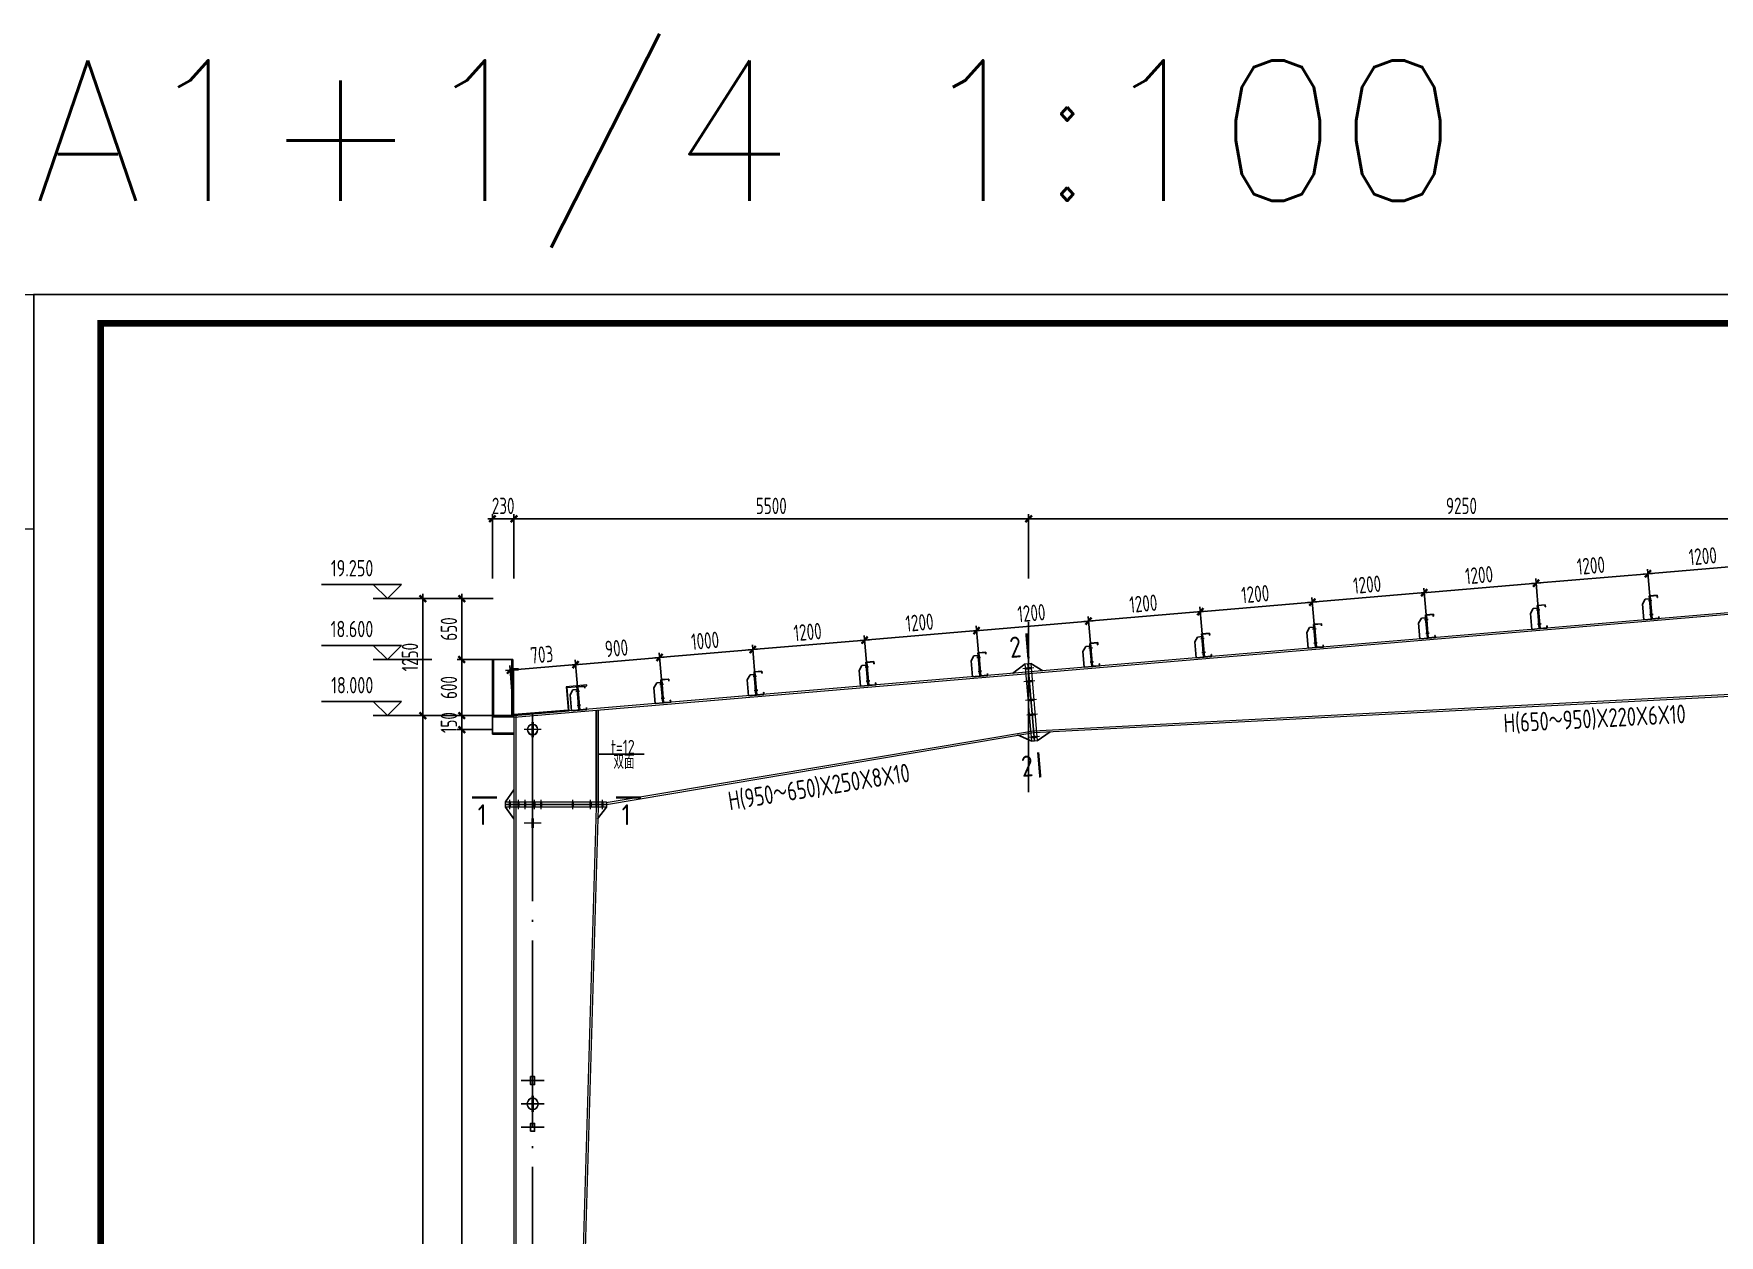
# Model space of a CAD drawing. Extents: x -3102990 to -851544, y -5293060 to -2540151.
# Drawn here: x -1149737 to -1113714, y -2651013 to -2625331 of the extents above; entities that cross this region are included whole.
import ezdxf
from ezdxf.enums import TextEntityAlignment as Align

# ---------------------------------------------------------------- set-up
doc = ezdxf.new("R2010")
doc.units = 0
doc.header["$LTSCALE"] = 1000
doc.header["$PDMODE"] = 1
doc.linetypes.add('DOTE', pattern=[2.42, 2, -0.2, 0.02, -0.2])
doc.layers.get('0').update_dxf_attribs({"linetype": 'CONTINUOUS'})
doc.layers.get('Defpoints').update_dxf_attribs({"linetype": 'CONTINUOUS'})
for name, color, linetype in [('10', 7, 'CONTINUOUS'), ('AXIS', 253, 'DOTE'), ('BEAM_CON', 4, 'CONTINUOUS'), ('COLU', 7, 'CONTINUOUS'), ('DIM', 3, 'CONTINUOUS'), ('NUM', 7, 'CONTINUOUS'), ('PUB_TITLE', 4, 'CONTINUOUS'), ('REIN', 1, 'CONTINUOUS'), ('TEXT', 7, 'CONTINUOUS'), ('THIN', 7, 'CONTINUOUS'), ('柱子', 3, 'CONTINUOUS'), ('檩托', 151, 'CONTINUOUS')]:
    doc.layers.add(name, color=color, linetype=linetype)
doc.layers.add('yichutu', color=7, linetype='CONTINUOUS', true_color=0xffffff, plot=False)
doc.styles.add('HZTXT', font='txt.shx', dxfattribs={"width": 0.7, "height": 300, "bigfont": 'hztxt.shx'})
doc.styles.add('TSSD_Dimension', font='tssdeng.shx', dxfattribs={"width": 0.7, "bigfont": 'Hztxt.shx'})
doc.styles.add('TSSD_Label', font='tssdeng.shx', dxfattribs={"width": 0.75, "bigfont": 'hztxt.shx'})
doc.styles.add('TSSD_Norm', font='Tssdeng.shx', dxfattribs={"width": 0.75, "bigfont": 'hztxt.shx'})
doc.styles.add('TSSD_Rein', font='Tssdeng.shx', dxfattribs={"width": 0.75, "bigfont": 'hztxt.shx'})
doc.dimstyles.new('TSSD_50_100', dxfattribs={"dimtxt": 350, "dimasz": 100, "dimexe": 100, "dimexo": 250, "dimgap": 100, "dimtad": 1, "dimdec": 0, "dimlfac": 0.5, "dimzin": 0, "dimdsep": 46, "dimtxsty": 'TSSD_Dimension', "dimblk": 'ARCHTICK', "dimcen": 0, "dimdle": 100, "dimclrt": 7, "dimadec": 0, "dimazin": 0, "dimtfac": 1, "dimtdec": 0, "dimtix": 1, "dimtmove": 2, "dimatfit": 3, "dimfxl": 1, "dimtolj": 1, "dimtzin": 0, "dimarcsym": 0})

# ---------------------------------------------------------------- blocks, each defined once
blk = doc.blocks.new('_ArchTick')
at = {"color": 0, "const_width": 0.5}
blk.add_lwpolyline([(-0.71, -0.71), (0.71, 0.71)], dxfattribs=at)
blk = doc.blocks.new('*D325')
at = {"layer": 'Defpoints', "color": 0, "ltscale": 1.5}
for p in [(-1140127, -2639905), (-1141421, -2675905), (-1140127, -2675905)]:
    blk.add_point(p, dxfattribs=at)
at = {"layer": 'DIM', "color": 0, "lineweight": -2, "ltscale": 1.5}
for p, q in [((-1140377, -2639905), (-1141521, -2639905)), ((-1141421, -2639805), (-1141421, -2676005)), ((-1140377, -2675905), (-1141521, -2675905))]:
    blk.add_line(p, q, dxfattribs=at)
at = {"layer": 'DIM', "color": 0, "lineweight": -2, "ltscale": 1.5, "xscale": 100, "yscale": 100, "zscale": 100}
for p, rotation in [((-1141421, -2639905), 90), ((-1141421, -2675905), 270)]:
    blk.add_blockref('_ArchTick', p, dxfattribs=dict(at, rotation=rotation))
at = {"layer": 'DIM', "color": 7, "ltscale": 1.5, "insert": (-1141696, -2657905), "char_height": 350, "attachment_point": 5, "rotation": 90, "style": 'TSSD_Dimension'}
blk.add_mtext('\\A1;18000', dxfattribs=at)
blk = doc.blocks.new('A$C28752233')
at = {"layer": '檩托'}
for p, q in [((-151, 23), (-219, -78)), ((-60, 23), (-151, 23)), ((-60, 83), (-60, 23)), ((-46, 83), (-60, 83)), ((-60, 23), (-60, -417)), ((-46, 83), (111, 83)), ((-46, -417), (-46, 83)), ((-46, -417), (-46, 83)), ((-40, 78), (-40, -411)), ((106, 78), (-40, 78)), ((106, 38), (106, 78)), ((111, 38), (106, 38)), ((111, 83), (111, 38)), ((-219, -78), (-219, -417)), ((-87, -18), (-12, -18)), ((-87, -316), (-12, -316)), ((-219, -417), (-46, -417)), ((111, -417), (-46, -417)), ((-40, -411), (106, -411)), ((106, -372), (111, -372)), ((106, -411), (106, -372)), ((111, -372), (111, -417))]:
    blk.add_line(p, q, dxfattribs=at)
at = {"layer": '檩托', "const_width": 20, "elevation": 793}
blk.add_lwpolyline([(-60, -18), (-40, -18)], dxfattribs=at)
at = {"layer": '檩托', "const_width": 20}
blk.add_lwpolyline([(-60, -316), (-40, -316)], dxfattribs=at)
blk = doc.blocks.new('*D329')
at = {"layer": 'Defpoints', "color": 0, "ltscale": 1.5}
for p in [(-1115238, -2636873), (-1115156, -2637844), (-1112764, -2637642)]:
    blk.add_point(p, dxfattribs=at)
at = {"layer": 'DIM', "color": 0, "lineweight": -2, "ltscale": 1.5}
for p, q in [((-1112747, -2636662), (-1115338, -2636882)), ((-1115177, -2637595), (-1115246, -2636774)), ((-1112785, -2637392), (-1112855, -2636571))]:
    blk.add_line(p, q, dxfattribs=at)
at = {"layer": 'DIM', "color": 0, "lineweight": -2, "ltscale": 1.5, "xscale": 100, "yscale": 100, "zscale": 100}
for p, rotation in [((-1115238, -2636873), 184.8440003750279), ((-1112847, -2636670), 4.844000375027928)]:
    blk.add_blockref('_ArchTick', p, dxfattribs=dict(at, rotation=rotation))
at = {"layer": 'DIM', "color": 7, "ltscale": 1.5, "insert": (-1114066, -2636498), "char_height": 350, "attachment_point": 5, "rotation": 4.844, "style": 'TSSD_Dimension'}
blk.add_mtext('\\A1;1200', dxfattribs=at)
blk = doc.blocks.new('*D330')
at = {"layer": 'Defpoints', "color": 0, "ltscale": 1.5}
for p in [(-1117629, -2637076), (-1115156, -2637844), (-1117547, -2638047)]:
    blk.add_point(p, dxfattribs=at)
at = {"layer": 'DIM', "color": 0, "lineweight": -2, "ltscale": 1.5}
for p, q in [((-1115138, -2636865), (-1117729, -2637084)), ((-1115177, -2637595), (-1115246, -2636774)), ((-1117568, -2637798), (-1117638, -2636976))]:
    blk.add_line(p, q, dxfattribs=at)
at = {"layer": 'DIM', "color": 0, "lineweight": -2, "ltscale": 1.5, "xscale": 100, "yscale": 100, "zscale": 100}
for p, rotation in [((-1115238, -2636873), 4.844000375027928), ((-1117629, -2637076), 184.8440003750279)]:
    blk.add_blockref('_ArchTick', p, dxfattribs=dict(at, rotation=rotation))
at = {"layer": 'DIM', "color": 7, "ltscale": 1.5, "insert": (-1116457, -2636700), "char_height": 350, "attachment_point": 5, "rotation": 4.844, "style": 'TSSD_Dimension'}
blk.add_mtext('\\A1;1200', dxfattribs=at)
blk = doc.blocks.new('*D331')
at = {"layer": 'Defpoints', "color": 0, "ltscale": 1.5}
for p in [(-1120021, -2637278), (-1119939, -2638250), (-1117547, -2638047)]:
    blk.add_point(p, dxfattribs=at)
at = {"layer": 'DIM', "color": 0, "lineweight": -2, "ltscale": 1.5}
for p, q in [((-1117530, -2637067), (-1120121, -2637287)), ((-1119960, -2638000), (-1120029, -2637179)), ((-1117568, -2637798), (-1117638, -2636976))]:
    blk.add_line(p, q, dxfattribs=at)
at = {"layer": 'DIM', "color": 0, "lineweight": -2, "ltscale": 1.5, "xscale": 100, "yscale": 100, "zscale": 100}
for p, rotation in [((-1120021, -2637278), 184.8440003750279), ((-1117629, -2637076), 4.844000375027928)]:
    blk.add_blockref('_ArchTick', p, dxfattribs=dict(at, rotation=rotation))
at = {"layer": 'DIM', "color": 7, "ltscale": 1.5, "insert": (-1118848, -2636903), "char_height": 350, "attachment_point": 5, "rotation": 4.844, "style": 'TSSD_Dimension'}
blk.add_mtext('\\A1;1200', dxfattribs=at)
blk = doc.blocks.new('*D332')
at = {"layer": 'Defpoints', "color": 0, "ltscale": 1.5}
for p in [(-1122412, -2637481), (-1119939, -2638250), (-1122330, -2638452)]:
    blk.add_point(p, dxfattribs=at)
at = {"layer": 'DIM', "color": 0, "lineweight": -2, "ltscale": 1.5}
for p, q in [((-1119960, -2638000), (-1120029, -2637179)), ((-1119921, -2637270), (-1122512, -2637490)), ((-1122351, -2638203), (-1122421, -2637382))]:
    blk.add_line(p, q, dxfattribs=at)
at = {"layer": 'DIM', "color": 0, "lineweight": -2, "ltscale": 1.5, "xscale": 100, "yscale": 100, "zscale": 100}
for p, rotation in [((-1120021, -2637278), 4.844000375027928), ((-1122412, -2637481), 184.8440003750279)]:
    blk.add_blockref('_ArchTick', p, dxfattribs=dict(at, rotation=rotation))
at = {"layer": 'DIM', "color": 7, "ltscale": 1.5, "insert": (-1121240, -2637106), "char_height": 350, "attachment_point": 5, "rotation": 4.844, "style": 'TSSD_Dimension'}
blk.add_mtext('\\A1;1200', dxfattribs=at)
blk = doc.blocks.new('*D333')
at = {"layer": 'Defpoints', "color": 0, "ltscale": 1.5}
for p in [(-1124804, -2637684), (-1124721, -2638655), (-1122330, -2638452)]:
    blk.add_point(p, dxfattribs=at)
at = {"layer": 'DIM', "color": 0, "lineweight": -2, "ltscale": 1.5}
for p, q in [((-1122313, -2637473), (-1124903, -2637692)), ((-1124743, -2638406), (-1124812, -2637584)), ((-1122351, -2638203), (-1122421, -2637382))]:
    blk.add_line(p, q, dxfattribs=at)
at = {"layer": 'DIM', "color": 0, "lineweight": -2, "ltscale": 1.5, "xscale": 100, "yscale": 100, "zscale": 100}
for p, rotation in [((-1124804, -2637684), 184.8440003750279), ((-1122412, -2637481), 4.844000375027928)]:
    blk.add_blockref('_ArchTick', p, dxfattribs=dict(at, rotation=rotation))
at = {"layer": 'DIM', "color": 7, "ltscale": 1.5, "insert": (-1123631, -2637308), "char_height": 350, "attachment_point": 5, "rotation": 4.844, "style": 'TSSD_Dimension'}
blk.add_mtext('\\A1;1200', dxfattribs=at)
blk = doc.blocks.new('*D334')
at = {"layer": 'Defpoints', "color": 0, "ltscale": 1.5}
for p in [(-1127195, -2637886), (-1124721, -2638655), (-1127113, -2638858)]:
    blk.add_point(p, dxfattribs=at)
at = {"layer": 'DIM', "color": 0, "lineweight": -2, "ltscale": 1.5}
for p, q in [((-1124743, -2638406), (-1124812, -2637584)), ((-1124704, -2637675), (-1127295, -2637895)), ((-1127134, -2638608), (-1127204, -2637787))]:
    blk.add_line(p, q, dxfattribs=at)
at = {"layer": 'DIM', "color": 0, "lineweight": -2, "ltscale": 1.5, "xscale": 100, "yscale": 100, "zscale": 100}
for p, rotation in [((-1124804, -2637684), 4.844000375027928), ((-1127195, -2637886), 184.8440003750279)]:
    blk.add_blockref('_ArchTick', p, dxfattribs=dict(at, rotation=rotation))
at = {"layer": 'DIM', "color": 7, "ltscale": 1.5, "insert": (-1126023, -2637511), "char_height": 350, "attachment_point": 5, "rotation": 4.844, "style": 'TSSD_Dimension'}
blk.add_mtext('\\A1;1200', dxfattribs=at)
blk = doc.blocks.new('*D335')
at = {"layer": 'Defpoints', "color": 0, "ltscale": 1.5}
for p in [(-1129587, -2638089), (-1127113, -2638858), (-1129504, -2639060)]:
    blk.add_point(p, dxfattribs=at)
at = {"layer": 'DIM', "color": 0, "lineweight": -2, "ltscale": 1.5}
for p, q in [((-1127096, -2637878), (-1129686, -2638098)), ((-1127134, -2638608), (-1127204, -2637787)), ((-1129525, -2638811), (-1129595, -2637989))]:
    blk.add_line(p, q, dxfattribs=at)
at = {"layer": 'DIM', "color": 0, "lineweight": -2, "ltscale": 1.5, "xscale": 100, "yscale": 100, "zscale": 100}
for p, rotation in [((-1127195, -2637886), 4.844000375027928), ((-1129587, -2638089), 184.8440003750279)]:
    blk.add_blockref('_ArchTick', p, dxfattribs=dict(at, rotation=rotation))
at = {"layer": 'DIM', "color": 7, "ltscale": 1.5, "insert": (-1128414, -2637714), "char_height": 350, "attachment_point": 5, "rotation": 4.844, "style": 'TSSD_Dimension'}
blk.add_mtext('\\A1;1200', dxfattribs=at)
blk = doc.blocks.new('*D336')
at = {"layer": 'Defpoints', "color": 0, "ltscale": 1.5}
for p in [(-1131978, -2638292), (-1131896, -2639263), (-1129504, -2639060)]:
    blk.add_point(p, dxfattribs=at)
at = {"layer": 'DIM', "color": 0, "lineweight": -2, "ltscale": 1.5}
for p, q in [((-1129487, -2638081), (-1132078, -2638300)), ((-1131917, -2639014), (-1131986, -2638192)), ((-1129525, -2638811), (-1129595, -2637989))]:
    blk.add_line(p, q, dxfattribs=at)
at = {"layer": 'DIM', "color": 0, "lineweight": -2, "ltscale": 1.5, "xscale": 100, "yscale": 100, "zscale": 100}
for p, rotation in [((-1131978, -2638292), 184.8440003750279), ((-1129587, -2638089), 4.844000375027928)]:
    blk.add_blockref('_ArchTick', p, dxfattribs=dict(at, rotation=rotation))
at = {"layer": 'DIM', "color": 7, "ltscale": 1.5, "insert": (-1130806, -2637916), "char_height": 350, "attachment_point": 5, "rotation": 4.844, "style": 'TSSD_Dimension'}
blk.add_mtext('\\A1;1200', dxfattribs=at)
blk = doc.blocks.new('*D337')
at = {"layer": 'Defpoints', "color": 0, "ltscale": 1.5}
for p in [(-1134369, -2638494), (-1131896, -2639263), (-1134287, -2639466)]:
    blk.add_point(p, dxfattribs=at)
at = {"layer": 'DIM', "color": 0, "lineweight": -2, "ltscale": 1.5}
for p, q in [((-1131878, -2638283), (-1134469, -2638503)), ((-1131917, -2639014), (-1131986, -2638192)), ((-1134308, -2639216), (-1134378, -2638395))]:
    blk.add_line(p, q, dxfattribs=at)
at = {"layer": 'DIM', "color": 0, "lineweight": -2, "ltscale": 1.5, "xscale": 100, "yscale": 100, "zscale": 100}
for p, rotation in [((-1131978, -2638292), 4.844000375027928), ((-1134369, -2638494), 184.8440003750279)]:
    blk.add_blockref('_ArchTick', p, dxfattribs=dict(at, rotation=rotation))
at = {"layer": 'DIM', "color": 7, "ltscale": 1.5, "insert": (-1133197, -2638119), "char_height": 350, "attachment_point": 5, "rotation": 4.844, "style": 'TSSD_Dimension'}
blk.add_mtext('\\A1;1200', dxfattribs=at)
blk = doc.blocks.new('*D338')
at = {"layer": 'Defpoints', "color": 0, "ltscale": 1.5}
for p in [(-1128474, -2635698), (-1128474, -2637225), (-1109974, -2637225)]:
    blk.add_point(p, dxfattribs=at)
at = {"layer": 'DIM', "color": 0, "lineweight": -2, "ltscale": 1.5}
for p, q in [((-1109874, -2635698), (-1128574, -2635698)), ((-1128474, -2636975), (-1128474, -2635598)), ((-1109974, -2636975), (-1109974, -2635598))]:
    blk.add_line(p, q, dxfattribs=at)
at = {"layer": 'DIM', "color": 0, "lineweight": -2, "ltscale": 1.5, "xscale": 100, "yscale": 100, "zscale": 100, "rotation": 180}
blk.add_blockref('_ArchTick', (-1128474, -2635698), dxfattribs=at)
at = {"layer": 'DIM', "color": 0, "lineweight": -2, "ltscale": 1.5, "xscale": 100, "yscale": 100, "zscale": 100}
blk.add_blockref('_ArchTick', (-1109974, -2635698), dxfattribs=at)
at = {"layer": 'DIM', "color": 7, "ltscale": 1.5, "insert": (-1119224, -2635423), "char_height": 350, "attachment_point": 5, "style": 'TSSD_Dimension'}
blk.add_mtext('\\A1;9250', dxfattribs=at)
blk = doc.blocks.new('*D339')
at = {"layer": 'Defpoints', "color": 0, "ltscale": 1.5}
for p in [(-1139474, -2635698), (-1139474, -2637225), (-1128474, -2637225)]:
    blk.add_point(p, dxfattribs=at)
at = {"layer": 'DIM', "color": 0, "lineweight": -2, "ltscale": 1.5}
for p, q in [((-1128374, -2635698), (-1139574, -2635698)), ((-1139474, -2636975), (-1139474, -2635598)), ((-1128474, -2636975), (-1128474, -2635598))]:
    blk.add_line(p, q, dxfattribs=at)
at = {"layer": 'DIM', "color": 0, "lineweight": -2, "ltscale": 1.5, "xscale": 100, "yscale": 100, "zscale": 100, "rotation": 180}
blk.add_blockref('_ArchTick', (-1139474, -2635698), dxfattribs=at)
at = {"layer": 'DIM', "color": 0, "lineweight": -2, "ltscale": 1.5, "xscale": 100, "yscale": 100, "zscale": 100}
blk.add_blockref('_ArchTick', (-1128474, -2635698), dxfattribs=at)
at = {"layer": 'DIM', "color": 7, "ltscale": 1.5, "insert": (-1133974, -2635423), "char_height": 350, "attachment_point": 5, "style": 'TSSD_Dimension'}
blk.add_mtext('\\A1;5500', dxfattribs=at)
blk = doc.blocks.new('*D340')
at = {"layer": 'Defpoints', "color": 0, "ltscale": 1.5}
for p in [(-1139934, -2635698), (-1139934, -2637225), (-1139474, -2637225)]:
    blk.add_point(p, dxfattribs=at)
at = {"layer": 'DIM', "color": 0, "lineweight": -2, "ltscale": 1.5}
for p, q in [((-1139934, -2635698), (-1140034, -2635698)), ((-1139934, -2636975), (-1139934, -2635598)), ((-1139474, -2635698), (-1139934, -2635698)), ((-1139474, -2636975), (-1139474, -2635598)), ((-1139474, -2635698), (-1139374, -2635698))]:
    blk.add_line(p, q, dxfattribs=at)
at = {"layer": 'DIM', "color": 0, "lineweight": -2, "ltscale": 1.5, "xscale": 100, "yscale": 100, "zscale": 100}
blk.add_blockref('_ArchTick', (-1139934, -2635698), dxfattribs=at)
at = {"layer": 'DIM', "color": 0, "lineweight": -2, "ltscale": 1.5, "xscale": 100, "yscale": 100, "zscale": 100, "rotation": 180}
blk.add_blockref('_ArchTick', (-1139474, -2635698), dxfattribs=at)
at = {"layer": 'DIM', "color": 7, "ltscale": 1.5, "insert": (-1139704, -2635423), "char_height": 350, "attachment_point": 5, "style": 'TSSD_Dimension'}
blk.add_mtext('\\A1;230', dxfattribs=at)
blk = doc.blocks.new('*D341')
at = {"layer": 'Defpoints', "color": 0, "ltscale": 1.5}
for p in [(-1136362, -2638663), (-1136280, -2639634), (-1134287, -2639466)]:
    blk.add_point(p, dxfattribs=at)
at = {"layer": 'DIM', "color": 0, "lineweight": -2, "ltscale": 1.5}
for p, q in [((-1134270, -2638486), (-1136462, -2638672)), ((-1136301, -2639385), (-1136371, -2638564)), ((-1134308, -2639216), (-1134378, -2638395))]:
    blk.add_line(p, q, dxfattribs=at)
at = {"layer": 'DIM', "color": 0, "lineweight": -2, "ltscale": 1.5, "xscale": 100, "yscale": 100, "zscale": 100}
for p, rotation in [((-1136362, -2638663), 184.8440003750839), ((-1134369, -2638494), 4.844000375083803)]:
    blk.add_blockref('_ArchTick', p, dxfattribs=dict(at, rotation=rotation))
at = {"layer": 'DIM', "color": 7, "ltscale": 1.5, "insert": (-1135389, -2638305), "char_height": 350, "attachment_point": 5, "rotation": 4.844, "style": 'TSSD_Dimension'}
blk.add_mtext('\\A1;1000', dxfattribs=at)
blk = doc.blocks.new('*D342')
at = {"layer": 'Defpoints', "color": 0, "ltscale": 1.5}
for p in [(-1138156, -2638815), (-1136280, -2639634), (-1138074, -2639786)]:
    blk.add_point(p, dxfattribs=at)
at = {"layer": 'DIM', "color": 0, "lineweight": -2, "ltscale": 1.5}
for p, q in [((-1136263, -2638655), (-1138256, -2638824)), ((-1136301, -2639385), (-1136371, -2638564)), ((-1138095, -2639537), (-1138164, -2638716))]:
    blk.add_line(p, q, dxfattribs=at)
at = {"layer": 'DIM', "color": 0, "lineweight": -2, "ltscale": 1.5, "xscale": 100, "yscale": 100, "zscale": 100}
for p, rotation in [((-1136362, -2638663), 4.844000375027928), ((-1138156, -2638815), 184.8440003750279)]:
    blk.add_blockref('_ArchTick', p, dxfattribs=dict(at, rotation=rotation))
at = {"layer": 'DIM', "color": 7, "ltscale": 1.5, "insert": (-1137282, -2638465), "char_height": 350, "attachment_point": 5, "rotation": 4.844, "style": 'TSSD_Dimension'}
blk.add_mtext('\\A1;900', dxfattribs=at)
blk = doc.blocks.new('*D343')
at = {"layer": 'Defpoints', "color": 0, "ltscale": 1.5}
for p in [(-1139557, -2638934), (-1139474, -2639905), (-1138074, -2639786)]:
    blk.add_point(p, dxfattribs=at)
at = {"layer": 'DIM', "color": 0, "lineweight": -2, "ltscale": 1.5}
for p, q in [((-1138056, -2638807), (-1139656, -2638942)), ((-1139495, -2639656), (-1139565, -2638834)), ((-1138095, -2639537), (-1138164, -2638716))]:
    blk.add_line(p, q, dxfattribs=at)
at = {"layer": 'DIM', "color": 0, "lineweight": -2, "ltscale": 1.5, "xscale": 100, "yscale": 100, "zscale": 100}
for p, rotation in [((-1139557, -2638934), 184.8440003750279), ((-1138156, -2638815), 4.844000375027928)]:
    blk.add_blockref('_ArchTick', p, dxfattribs=dict(at, rotation=rotation))
at = {"layer": 'DIM', "color": 7, "ltscale": 1.5, "insert": (-1138879, -2638601), "char_height": 350, "attachment_point": 5, "rotation": 4.844, "style": 'TSSD_Dimension'}
blk.add_mtext('\\A1;703', dxfattribs=at)
blk = doc.blocks.new('*D345')
at = {"layer": 'Defpoints', "color": 0, "ltscale": 1.5}
for p in [(-1140589, -2640205), (-1139667, -2640205), (-1139667, -2665905)]:
    blk.add_point(p, dxfattribs=at)
at = {"layer": 'DIM', "color": 0, "lineweight": -2, "ltscale": 1.5}
for p, q in [((-1140589, -2666005), (-1140589, -2640105)), ((-1139917, -2640205), (-1140689, -2640205)), ((-1139917, -2665905), (-1140689, -2665905))]:
    blk.add_line(p, q, dxfattribs=at)
at = {"layer": 'DIM', "color": 0, "lineweight": -2, "ltscale": 1.5, "xscale": 100, "yscale": 100, "zscale": 100}
for p, rotation in [((-1140589, -2640205), 90), ((-1140589, -2665905), 270)]:
    blk.add_blockref('_ArchTick', p, dxfattribs=dict(at, rotation=rotation))
at = {"layer": 'DIM', "color": 7, "ltscale": 1.5, "insert": (-1140864, -2653055), "char_height": 350, "attachment_point": 5, "rotation": 90, "style": 'TSSD_Dimension'}
blk.add_mtext('\\A1;12850', dxfattribs=at)
blk = doc.blocks.new('*D346')
at = {"layer": 'Defpoints', "color": 0, "ltscale": 1.5}
for p in [(-1140589, -2639905), (-1139667, -2639905), (-1139667, -2640205)]:
    blk.add_point(p, dxfattribs=at)
at = {"layer": 'DIM', "color": 0, "lineweight": -2, "ltscale": 1.5}
for p, q in [((-1139917, -2639905), (-1140689, -2639905)), ((-1140589, -2639905), (-1140589, -2639805)), ((-1140589, -2640205), (-1140589, -2639905)), ((-1139917, -2640205), (-1140689, -2640205)), ((-1140589, -2640205), (-1140589, -2640305))]:
    blk.add_line(p, q, dxfattribs=at)
at = {"layer": 'DIM', "color": 0, "lineweight": -2, "ltscale": 1.5, "xscale": 100, "yscale": 100, "zscale": 100}
for p, rotation in [((-1140589, -2639905), 270), ((-1140589, -2640205), 90)]:
    blk.add_blockref('_ArchTick', p, dxfattribs=dict(at, rotation=rotation))
at = {"layer": 'DIM', "color": 7, "ltscale": 1.5, "insert": (-1140864, -2640055), "char_height": 350, "attachment_point": 5, "rotation": 90, "style": 'TSSD_Dimension'}
blk.add_mtext('\\A1;150', dxfattribs=at)
blk = doc.blocks.new('*D347')
at = {"layer": 'Defpoints', "color": 0, "ltscale": 1.5}
for p in [(-1140589, -2638705), (-1139667, -2638705), (-1139667, -2639905)]:
    blk.add_point(p, dxfattribs=at)
at = {"layer": 'DIM', "color": 0, "lineweight": -2, "ltscale": 1.5}
for p, q in [((-1140589, -2640005), (-1140589, -2638605)), ((-1139917, -2638705), (-1140689, -2638705)), ((-1139917, -2639905), (-1140689, -2639905))]:
    blk.add_line(p, q, dxfattribs=at)
at = {"layer": 'DIM', "color": 0, "lineweight": -2, "ltscale": 1.5, "xscale": 100, "yscale": 100, "zscale": 100}
for p, rotation in [((-1140589, -2638705), 90), ((-1140589, -2639905), 270)]:
    blk.add_blockref('_ArchTick', p, dxfattribs=dict(at, rotation=rotation))
at = {"layer": 'DIM', "color": 7, "ltscale": 1.5, "insert": (-1140864, -2639305), "char_height": 350, "attachment_point": 5, "rotation": 90, "style": 'TSSD_Dimension'}
blk.add_mtext('\\A1;600', dxfattribs=at)
blk = doc.blocks.new('*D348')
at = {"layer": 'Defpoints', "color": 0, "ltscale": 1.5}
for p in [(-1140589, -2637405), (-1139667, -2637405), (-1139667, -2638705)]:
    blk.add_point(p, dxfattribs=at)
at = {"layer": 'DIM', "color": 0, "lineweight": -2, "ltscale": 1.5}
for p, q in [((-1139917, -2637405), (-1140689, -2637405)), ((-1140589, -2638805), (-1140589, -2637305)), ((-1139917, -2638705), (-1140689, -2638705))]:
    blk.add_line(p, q, dxfattribs=at)
at = {"layer": 'DIM', "color": 0, "lineweight": -2, "ltscale": 1.5, "xscale": 100, "yscale": 100, "zscale": 100}
for p, rotation in [((-1140589, -2637405), 90), ((-1140589, -2638705), 270)]:
    blk.add_blockref('_ArchTick', p, dxfattribs=dict(at, rotation=rotation))
at = {"layer": 'DIM', "color": 7, "ltscale": 1.5, "insert": (-1140864, -2638055), "char_height": 350, "attachment_point": 5, "rotation": 90, "style": 'TSSD_Dimension'}
blk.add_mtext('\\A1;650', dxfattribs=at)
blk = doc.blocks.new('*D349')
at = {"layer": 'Defpoints', "color": 0, "ltscale": 1.5}
for p in [(-1141421, -2637405), (-1140127, -2637405), (-1140127, -2639905)]:
    blk.add_point(p, dxfattribs=at)
at = {"layer": 'DIM', "color": 0, "lineweight": -2, "ltscale": 1.5}
for p, q in [((-1140377, -2637405), (-1141521, -2637405)), ((-1141421, -2640005), (-1141421, -2637305)), ((-1140377, -2639905), (-1141521, -2639905))]:
    blk.add_line(p, q, dxfattribs=at)
at = {"layer": 'DIM', "color": 0, "lineweight": -2, "ltscale": 1.5, "xscale": 100, "yscale": 100, "zscale": 100}
for p, rotation in [((-1141421, -2637405), 90), ((-1141421, -2639905), 270)]:
    blk.add_blockref('_ArchTick', p, dxfattribs=dict(at, rotation=rotation))
at = {"layer": 'DIM', "color": 7, "ltscale": 1.5, "insert": (-1141696, -2638655), "char_height": 350, "attachment_point": 5, "rotation": 90, "style": 'TSSD_Dimension'}
blk.add_mtext('\\A1;1250', dxfattribs=at)
blk = doc.blocks.new('A$C154754DE')
at = {"layer": 'PUB_TITLE'}
blk.add_lwpolyline([(0, 0), (0, 59400), (105125, 59400), (105125, 0)], close=True, dxfattribs=at)
at = {"layer": 'PUB_TITLE', "const_width": 141}
blk.add_lwpolyline([(103711, 369), (103711, 58781), (1429, 58781), (1429, 369), (103711, 369)], dxfattribs=at)
blk = doc.blocks.new('yct-1051-594-105125-59399.99998844-100-1002.0')
at = {"layer": 'yichutu', "color": 7, "true_color": 0xffffff}
blk.add_lwpolyline([(0, 0), (0, 59400), (105125, 59400), (105125, 0)], close=True, dxfattribs=at)
at = {"layer": 'yichutu', "color": 7, "true_color": 0xffffff, "style": 'HZTXT'}
blk.add_text('A1+1/4 1:100', height=3000, dxfattribs=at).set_placement((0, 61400))

msp = doc.modelspace()

# ---------------------------------------------------------------- linework, layer by layer
at = {"color": 4, "lineweight": 5, "ltscale": 1.5, "elevation": -2}
for points in [[(-1139188.31, -2640205.11, 1), (-1138960.31, -2640205.11, 1)], [(-1139182.31, -2640205.11, 1), (-1138966.31, -2640205.11, 1)], [(-1139196.71, -2648205.11, 1), (-1138951.91, -2648205.11, 1)], [(-1139191.61, -2648205.11, 1), (-1138957.01, -2648205.11, 1)]]:
    msp.add_lwpolyline(points, format="xyb", close=True, dxfattribs=at)
for points in [[(-1139084.31, -2640045.11), (-1139064.31, -2640045.11), (-1139064.31, -2640365.11), (-1139084.31, -2640365.11)], [(-1139082.81, -2648035.11), (-1139065.81, -2648035.11), (-1139065.81, -2648375.11), (-1139082.81, -2648375.11)]]:
    msp.add_lwpolyline(points, close=True, dxfattribs=at)
at = {"color": 4, "lineweight": 5, "ltscale": 1.5}
msp.add_lwpolyline([(-1139084.31, -2642105.19), (-1139064.31, -2642105.19), (-1139064.31, -2642305.19), (-1139084.31, -2642305.19)], close=True, dxfattribs=at)
at = {"layer": '10', "color": 6, "const_width": 50}
for points in [[(-1128523.2, -2638146.77), (-1128477.6, -2638684.84)], [(-1128270.24, -2640688.96), (-1128224.64, -2641227.04)], [(-1140372.76, -2641658.87), (-1139832.76, -2641658.87)], [(-1137295.74, -2641658.87), (-1136755.74, -2641658.87)]]:
    msp.add_lwpolyline(points, dxfattribs=at)
at = {"layer": 'AXIS', "ltscale": 2}
for p, q in [((-1128474.31, -2637905.9), (-1128474.31, -2641538.9)), ((-1139074.31, -2639871.21), (-1139074.31, -2675905.11))]:
    msp.add_line(p, q, dxfattribs=at)
at = {"layer": 'AXIS', "lineweight": 5, "ltscale": 0.5}
for p, q in [((-1138894.81, -2640205.11, -2), (-1139253.81, -2640205.11, -2)), ((-1138894.81, -2642205.19), (-1139253.81, -2642205.19))]:
    msp.add_line(p, q, dxfattribs=at)
at = {"layer": 'AXIS', "linetype": 'DOTE'}
for p, q in [((-1138830.31, -2647705.11, -2), (-1139318.31, -2647705.11, -2)), ((-1138830.31, -2648205.11, -2), (-1139318.31, -2648205.11, -2)), ((-1138830.31, -2648705.11, -2), (-1139318.31, -2648705.11, -2))]:
    msp.add_line(p, q, dxfattribs=at)
at = {"layer": 'BEAM_CON', "lineweight": 5, "ltscale": 1.5}
msp.add_lwpolyline([(-1157170.97, -2630902.4), (-1149736.98, -2630902.4), (-1149736.98, -2635920.73), (-1157170.97, -2635920.73)], close=True, dxfattribs=at)
msp.add_lwpolyline([(-1137913.9, -2639271.08), (-1137913.9, -2639250.98), (-1138354.21, -2639290.46), (-1138312.74, -2639786.48), (-1139474.31, -2639885.11), (-1139474.31, -2639885.11), (-1139474.31, -2638925.11), (-1139374.31, -2638925.11), (-1139374.31, -2638905.11), (-1139494.31, -2638905.11), (-1139494.31, -2639905.11), (-1139474.31, -2639905.11), (-1138292.75, -2639804.97), (-1138334.97, -2639306.76), (-1137913.9, -2639271.08)], dxfattribs=at)
at = {"layer": 'BEAM_CON', "ltscale": 1.5, "elevation": -2}
for points in [[(-1139116.81, -2647620.11), (-1139031.81, -2647620.11), (-1139031.81, -2647790.11), (-1139116.81, -2647790.11)], [(-1139116.81, -2648790.11), (-1139031.81, -2648790.11), (-1139031.81, -2648620.11), (-1139116.81, -2648620.11)]]:
    msp.add_lwpolyline(points, close=True, dxfattribs=at)
at = {"layer": 'COLU', "color": 4, "lineweight": 5}
for p, q in [((-1109974.31, -2637405.11), (-1139474.31, -2639905.11)), ((-1109970.94, -2637444.96), (-1139470.94, -2639944.96)), ((-1128365.74, -2638884.05), (-1128599.7, -2638903.88)), ((-1128342.33, -2639160.28), (-1128576.29, -2639180.11)), ((-1128366.64, -2640228.32), (-1109976.41, -2639265.16)), ((-1128364.54, -2640268.26), (-1109974.31, -2639305.11)), ((-1128308.2, -2639563.12), (-1128542.15, -2639582.95)), ((-1139474.31, -2639905.11), (-1139474.31, -2675905.11)), ((-1139434.31, -2639901.72), (-1139434.31, -2675905.11)), ((-1128281.73, -2639875.4), (-1128515.68, -2639895.23)), ((-1137500.81, -2641765.72), (-1128371.03, -2640228.79)), ((-1137494.31, -2641805.19), (-1128364.54, -2640268.26)), ((-1128241.11, -2640354.72), (-1128475.06, -2640374.55)), ((-1139562.34, -2641905.23), (-1139562.34, -2641705.16)), ((-1139374.31, -2641905.23), (-1139374.31, -2641705.16)), ((-1139234.31, -2641905.23), (-1139234.31, -2641705.16)), ((-1139034.31, -2641905.23), (-1139034.31, -2641705.16)), ((-1138894.31, -2641905.23), (-1138894.31, -2641705.16)), ((-1137714.28, -2641863.43), (-1138714.28, -2675903.35)), ((-1137674.31, -2641865.19), (-1138674.31, -2675905.11)), ((-1138212.87, -2641905.23), (-1138212.87, -2641705.16)), ((-1137834.17, -2641905.23), (-1137834.17, -2641705.16)), ((-1137582.94, -2641905.23), (-1137582.94, -2641705.16))]:
    msp.add_line(p, q, dxfattribs=at)
at = {"layer": 'COLU', "color": 4, "ltscale": 1.5}
for p, q in [((-1128549.3, -2638798.61), (-1128820.7, -2639002.26)), ((-1128429.73, -2638788.48), (-1128169.23, -2638947.05)), ((-1137714.28, -2641863.43), (-1137714.28, -2639796.1)), ((-1137674.31, -2641865.19), (-1137674.31, -2639792.71)), ((-1128408.95, -2640454.69), (-1128709.93, -2640319.3)), ((-1128289.38, -2640444.56), (-1128016.03, -2640249.95)), ((-1139654.31, -2641745.19), (-1139474.31, -2641495.19)), ((-1139654.31, -2641865.19), (-1139474.31, -2642115.19)), ((-1137494.31, -2641865.19), (-1137685.32, -2642114.71))]:
    msp.add_line(p, q, dxfattribs=at)
at = {"layer": 'COLU', "color": 4, "lineweight": 5}
for points in [[(-1128549.3, -2638798.61), (-1128489.51, -2638793.55), (-1128349.17, -2640449.63), (-1128408.95, -2640454.69)], [(-1128489.51, -2638793.55), (-1128429.73, -2638788.48), (-1128289.38, -2640444.56), (-1128349.17, -2640449.63)], [(-1137494.31, -2641745.19), (-1137494.31, -2641805.19), (-1139654.31, -2641805.19), (-1139654.31, -2641745.19)], [(-1137494.31, -2641805.19), (-1137494.31, -2641865.19), (-1139654.31, -2641865.19), (-1139654.31, -2641805.19)]]:
    msp.add_lwpolyline(points, close=True, dxfattribs=at)
at = {"layer": 'NUM', "ltscale": 1.5}
msp.add_line((-1137674.31, -2640732.09), (-1136688.55, -2640732.09), dxfattribs=at)
at = {"layer": 'REIN', "color": 4, "const_width": 50}
for points in [[(-1128540.76, -2638899.39), (-1128421.19, -2638889.25)], [(-1128517.35, -2639175.62), (-1128397.78, -2639165.49)], [(-1128483.21, -2639578.46), (-1128363.64, -2639568.32)], [(-1128456.75, -2639890.74), (-1128337.18, -2639880.61)], [(-1128416.13, -2640370.06), (-1128296.55, -2640359.92)], [(-1139562.34, -2641865.19), (-1139562.34, -2641745.19)], [(-1139374.31, -2641865.19), (-1139374.31, -2641745.19)], [(-1139234.31, -2641865.19), (-1139234.31, -2641745.19)], [(-1139034.31, -2641865.19), (-1139034.31, -2641745.19)], [(-1138894.31, -2641865.19), (-1138894.31, -2641745.19)], [(-1138212.87, -2641865.19), (-1138212.87, -2641745.19)], [(-1137834.17, -2641865.19), (-1137834.17, -2641745.19)], [(-1137582.94, -2641865.19), (-1137582.94, -2641745.19)]]:
    msp.add_lwpolyline(points, dxfattribs=at)
at = {"layer": 'TEXT', "color": 4, "lineweight": 5}
for p, q in [((-1139474.31, -2639905.11), (-1139494.31, -2639905.11)), ((-1139474.31, -2639885.11), (-1139474.31, -2639885.11))]:
    msp.add_line(p, q, dxfattribs=at)
at = {"layer": 'THIN'}
for p, q in [((-1142478.96, -2637105.11), (-1143589.53, -2637105.11)), ((-1142178.96, -2637405.11), (-1142478.96, -2637105.11)), ((-1141878.96, -2637105.11), (-1142478.96, -2637105.11)), ((-1142178.96, -2637405.11), (-1141878.96, -2637105.11)), ((-1141226.35, -2637405.11), (-1142478.96, -2637405.11)), ((-1142178.96, -2637405.11), (-1142178.96, -2637405.11)), ((-1142478.96, -2638405.11), (-1143589.53, -2638405.11)), ((-1142178.96, -2638705.11), (-1142478.96, -2638405.11)), ((-1141878.96, -2638405.11), (-1142478.96, -2638405.11)), ((-1142178.96, -2638705.11), (-1141878.96, -2638405.11)), ((-1141226.35, -2638705.11), (-1142478.96, -2638705.11)), ((-1142178.96, -2638705.11), (-1142178.96, -2638705.11)), ((-1142478.96, -2639605.19), (-1143589.53, -2639605.19)), ((-1142178.96, -2639905.19), (-1142478.96, -2639605.19)), ((-1141878.96, -2639605.19), (-1142478.96, -2639605.19)), ((-1142178.96, -2639905.19), (-1141878.96, -2639605.19)), ((-1141226.35, -2639905.19), (-1142478.96, -2639905.19)), ((-1142178.96, -2639905.19), (-1142178.96, -2639905.19))]:
    msp.add_line(p, q, dxfattribs=at)
at = {"layer": '柱子', "color": 4}
for p, q in [((-1139934.31, -2638705.11, 0), (-1139934.31, -2639905.11)), ((-1139494.31, -2638705.11), (-1139934.31, -2638705.11, 0)), ((-1139910.31, -2638705.11, 0), (-1139910.31, -2639905.11)), ((-1139518.31, -2638705.11, 0), (-1139518.31, -2639905.11)), ((-1139494.31, -2638705.11), (-1139494.31, -2639905.11)), ((-1139934.31, -2639905.11), (-1139934.31, -2640305.11)), ((-1139474.31, -2639905.11, -2), (-1139934.31, -2639905.11, -2)), ((-1139474.31, -2639929.11), (-1139934.31, -2639929.11)), ((-1139474.31, -2640281.11), (-1139934.31, -2640281.11)), ((-1139474.31, -2640305.11), (-1139934.31, -2640305.11))]:
    msp.add_line(p, q, dxfattribs=at)

# ---------------------------------------------------------------- block references
at = {"ltscale": 1.5}
msp.add_blockref('A$C154754DE', (-1149736.98, -2690302.41), dxfattribs=at)
at = {"layer": 'COLU', "ltscale": 1.5, "rotation": 4.841598288473654}
for p in [(-1117536.45, -2637627.79), (-1115145.02, -2637425.12), (-1122319.3, -2638033.11), (-1119927.87, -2637830.45), (-1124710.73, -2638235.78), (-1129493.59, -2638641.1), (-1127102.16, -2638438.44), (-1134276.44, -2639046.43), (-1131885.01, -2638843.77), (-1138062.87, -2639367.31), (-1136269.3, -2639215.32)]:
    msp.add_blockref('A$C28752233', p, dxfattribs=at)
at = {"layer": 'yichutu'}
msp.add_blockref('yct-1051-594-105125-59399.99998844-100-1002.0', (-1149736.98, -2690302.4), dxfattribs=at)

# ---------------------------------------------------------------- texts
at = {"layer": '10', "color": 6, "style": 'TSSD_Rein', "width": 0.85}
for p in [(-1128863.2, -2638675.55), (-1128610.24, -2641217.75)]:
    msp.add_text('2', height=450, rotation=4.844, dxfattribs=at).set_placement(p)
for p in [(-1140246.05, -2642249.38), (-1137169.03, -2642249.38)]:
    msp.add_text('1', height=450, dxfattribs=at).set_placement(p)
at = {"layer": 'TEXT', "ltscale": 1.5, "style": 'TSSD_Norm', "width": 0.75}
for s, rotation, p in [('H(650～950)X220X6X10', 3, (-1118314.01, -2640268.8)), ('H(950～650)X250X8X10', 9, (-1134859.11, -2641929.29))]:
    msp.add_text(s, height=400, rotation=rotation, dxfattribs=at).set_placement(p)
at = {"layer": 'TEXT', "ltscale": 1.5, "style": 'TSSD_Rein', "width": 0.75}
for s, p in [('t=12', (-1137402.41, -2640722.99)), ('双面', (-1137347.06, -2641044.83))]:
    msp.add_text(s, height=300, dxfattribs=at).set_placement(p)
at = {"layer": 'THIN', "style": 'TSSD_Label', "width": 0.75}
for s, p in [('19.250', (-1142478.96, -2637035.11)), ('18.600', (-1142478.96, -2638335.11)), ('18.000', (-1142478.96, -2639535.19))]:
    msp.add_text(s, height=350, dxfattribs=at).set_placement(p, align=Align.BOTTOM_RIGHT)

# ---------------------------------------------------------------- dimensions: what is measured, and where the dimension line sits
at = {"layer": 'DIM', "ltscale": 1.5}
for base, p1, p2, picture, middle in [((-1139934.31, -2635698.05), (-1139474.31, -2637225.11), (-1139934.31, -2637225.11), '*D340', (-1139704.31, -2635423.05)), ((-1139474.31, -2635698.05), (-1128474.31, -2637225.11), (-1139474.31, -2637225.11), '*D339', (-1133974.31, -2635423.05)), ((-1128474.31, -2635698.05), (-1109974.31, -2637225.11), (-1128474.31, -2637225.11), '*D338', (-1119224.31, -2635423.05))]:
    dim = msp.add_linear_dim(base=base, p1=p1, p2=p2, dimstyle='TSSD_50_100', dxfattribs=at)
    dim.commit()
    dim.dimension.update_dxf_attribs({"geometry": picture, "text_midpoint": middle})
for base, p1, p2, angle, picture, middle in [((-1117629.46, -2637075.82), (-1115155.74, -2637844.21), (-1117547.17, -2638046.87), 4.844, '*D330', (-1116456.97, -2636700.47)), ((-1115238.03, -2636873.16), (-1112764.31, -2637641.55), (-1115155.74, -2637844.21), 4.844, '*D329', (-1114065.54, -2636497.81)), ((-1122412.32, -2637481.15), (-1119938.6, -2638249.54), (-1122330.02, -2638452.2), 4.844, '*D332', (-1121239.83, -2637105.8)), ((-1120020.89, -2637278.49), (-1117547.17, -2638046.87), (-1119938.6, -2638249.54), 4.844, '*D331', (-1118848.4, -2636903.14)), ((-1127195.17, -2637886.48), (-1124721.45, -2638654.87), (-1127112.88, -2638857.53), 4.844, '*D334', (-1126022.68, -2637511.13)), ((-1124803.75, -2637683.81), (-1122330.02, -2638452.2), (-1124721.45, -2638654.87), 4.844, '*D333', (-1123631.25, -2637308.46)), ((-1141420.71, -2637405.11), (-1140126.73, -2639905.19), (-1140126.73, -2637405.11), 90, '*D349', (-1141695.71, -2638655.15)), ((-1140588.58, -2637405.11), (-1139666.73, -2638705.11), (-1139666.73, -2637405.11), 90, '*D348', (-1140863.58, -2638055.11)), ((-1129586.6, -2638089.14), (-1127112.88, -2638857.53), (-1129504.31, -2639060.19), 4.844, '*D335', (-1128414.11, -2637713.79)), ((-1134369.46, -2638494.47), (-1131895.74, -2639262.86), (-1134287.16, -2639465.52), 4.844, '*D337', (-1133196.96, -2638119.12)), ((-1131978.03, -2638291.8), (-1129504.31, -2639060.19), (-1131895.74, -2639262.86), 4.844, '*D336', (-1130805.54, -2637916.45)), ((-1138155.88, -2638815.35), (-1136280.01, -2639634.49), (-1138073.59, -2639786.49), 4.844, '*D342', (-1137282.32, -2638465.33)), ((-1140588.58, -2638705.11), (-1139666.73, -2639905.19), (-1139666.73, -2638705.11), 90, '*D347', (-1140863.58, -2639305.15)), ((-1139556.61, -2638934.06), (-1138073.59, -2639786.49), (-1139474.31, -2639905.19), 4.844, '*D343', (-1138879.47, -2638600.69)), ((-1140588.58, -2639905.19), (-1139666.73, -2640205.11), (-1139666.73, -2639905.19), 90, '*D346', (-1140863.58, -2640055.15)), ((-1141420.71, -2675905.11), (-1140126.73, -2639905.19), (-1140126.73, -2675905.11), 90, '*D325', (-1141695.71, -2657905.15)), ((-1140588.58, -2640205.11), (-1139666.73, -2665905.11), (-1139666.73, -2640205.11), 90, '*D345', (-1140863.58, -2653055.11))]:
    dim = msp.add_linear_dim(base=base, p1=p1, p2=p2, angle=angle, dimstyle='TSSD_50_100', dxfattribs=at)
    dim.commit()
    dim.dimension.update_dxf_attribs({"geometry": picture, "text_midpoint": middle})
dim = msp.add_aligned_dim(p1=(-1134287.16, -2639465.6), p2=(-1136280.01, -2639634.49), distance=-974.62, dimstyle='TSSD_50_100', dxfattribs=at)
dim.commit()
dim.dimension.update_dxf_attribs({"geometry": '*D341', "text_midpoint": (-1135389.11, -2638304.89)})

doc.saveas('drawing.dxf')
